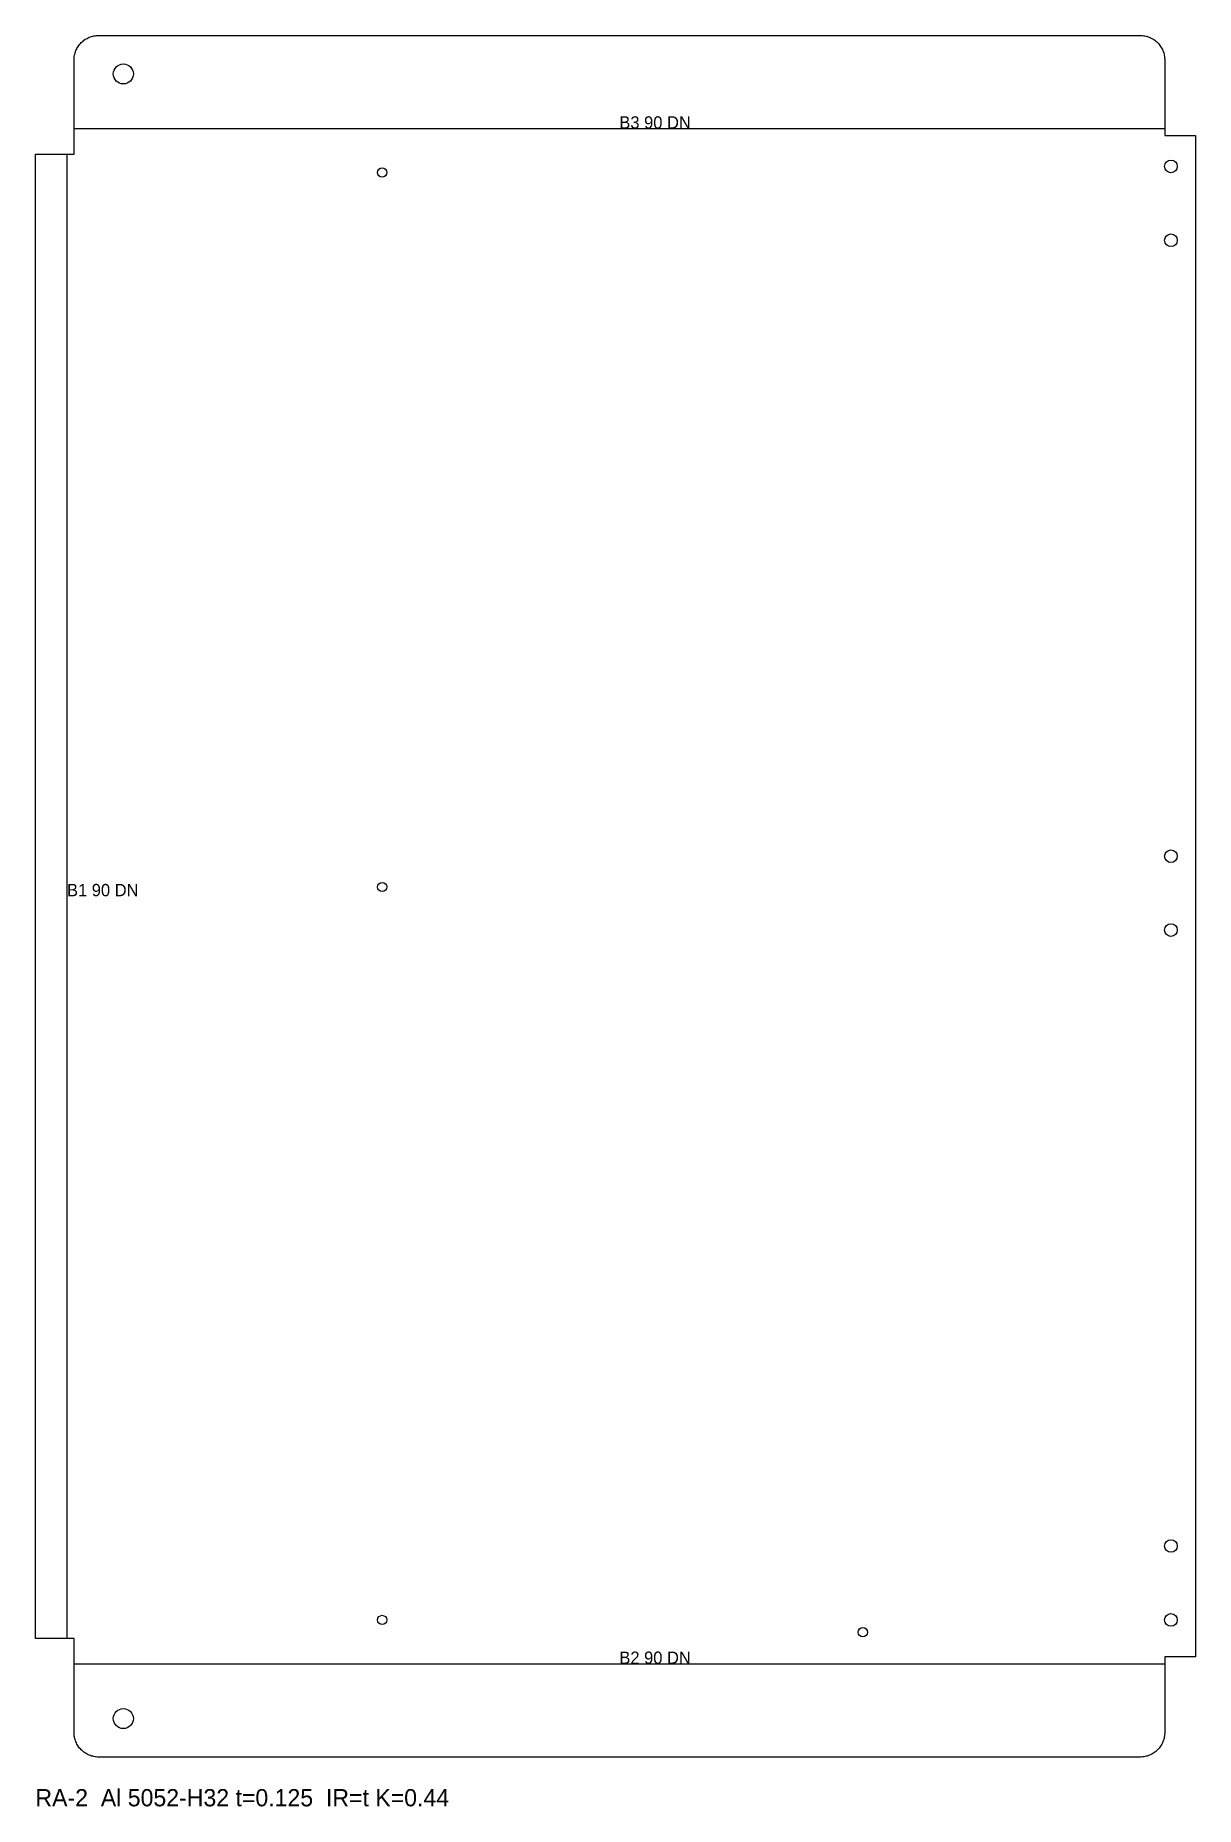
# Model space of a CAD drawing. Header units: inches. Extents: x 0 to 23.5, y -1 to 34.9.
import ezdxf

# ---------------------------------------------------------------- set-up
doc = ezdxf.new("R2010")
doc.units = ezdxf.units.IN
doc.header["$MEASUREMENT"] = 0
for name, color, linetype in [('BEND', 1, 'Continuous'), ('CUT', 7, 'Continuous'), ('TEXT', 3, 'Continuous')]:
    doc.layers.add(name, color=color, linetype=linetype)

msp = doc.modelspace()

# ---------------------------------------------------------------- linework, layer by layer
at = {"layer": 'BEND'}
for p, q in [((0.783, 33.049), (22.908, 33.049)), ((0.641, 2.408), (0.641, 32.533)), ((0.783, 1.891), (22.908, 1.891))]:
    msp.add_line(p, q, dxfattribs=at)
at = {"layer": 'CUT'}
msp.add_lwpolyline([(0, 2.408), (0, 32.533), (0.783, 32.533), (0.783, 34.441), (0.783, 34.465), (0.785, 34.489), (0.788, 34.514), (0.792, 34.538), (0.798, 34.562), (0.804, 34.586), (0.812, 34.609), (0.821, 34.632), (0.831, 34.654), (0.842, 34.676), (0.854, 34.697), (0.867, 34.718), (0.881, 34.738), (0.896, 34.758), (0.912, 34.776), (0.929, 34.794), (0.947, 34.811), (0.966, 34.827), (0.985, 34.842), (1.005, 34.856), (1.026, 34.869), (1.047, 34.881), (1.069, 34.892), (1.091, 34.902), (1.114, 34.911), (1.138, 34.919), (1.161, 34.925), (1.185, 34.931), (1.209, 34.935), (1.234, 34.938), (1.258, 34.94), (1.283, 34.941), (22.408, 34.941), (22.432, 34.94), (22.457, 34.938), (22.481, 34.935), (22.505, 34.931), (22.529, 34.925), (22.553, 34.919), (22.576, 34.911), (22.599, 34.902), (22.622, 34.892), (22.643, 34.881), (22.665, 34.869), (22.686, 34.856), (22.706, 34.842), (22.725, 34.827), (22.744, 34.811), (22.761, 34.794), (22.778, 34.776), (22.794, 34.758), (22.809, 34.738), (22.823, 34.718), (22.837, 34.697), (22.849, 34.676), (22.86, 34.654), (22.87, 34.632), (22.878, 34.609), (22.886, 34.586), (22.893, 34.562), (22.898, 34.538), (22.902, 34.514), (22.905, 34.489), (22.907, 34.465), (22.908, 34.441), (22.908, 32.908), (23.533, 32.908), (23.533, 2.033), (22.908, 2.033), (22.908, 0.5), (22.907, 0.475), (22.905, 0.451), (22.902, 0.427), (22.898, 0.403), (22.893, 0.379), (22.886, 0.355), (22.878, 0.332), (22.87, 0.309), (22.86, 0.286), (22.849, 0.264), (22.837, 0.243), (22.823, 0.222), (22.809, 0.202), (22.794, 0.183), (22.778, 0.164), (22.761, 0.146), (22.744, 0.13), (22.725, 0.114), (22.706, 0.098), (22.686, 0.084), (22.665, 0.071), (22.643, 0.059), (22.622, 0.048), (22.599, 0.038), (22.576, 0.029), (22.553, 0.021), (22.529, 0.015), (22.505, 0.01), (22.481, 0.005), (22.457, 0.002), (22.432, 0.001), (22.408, 0), (1.283, 0), (1.258, 0.001), (1.234, 0.002), (1.209, 0.005), (1.185, 0.01), (1.161, 0.015), (1.138, 0.021), (1.114, 0.029), (1.091, 0.038), (1.069, 0.048), (1.047, 0.059), (1.026, 0.071), (1.005, 0.084), (0.985, 0.098), (0.966, 0.114), (0.947, 0.13), (0.929, 0.146), (0.912, 0.164), (0.896, 0.183), (0.881, 0.202), (0.867, 0.222), (0.854, 0.243), (0.842, 0.264), (0.831, 0.286), (0.821, 0.309), (0.812, 0.332), (0.804, 0.355), (0.798, 0.379), (0.792, 0.403), (0.788, 0.427), (0.785, 0.451), (0.783, 0.475), (0.783, 0.5), (0.783, 2.408)], close=True, dxfattribs=at)
for centre, radius in [((1.783, 34.159), 0.203), ((23.033, 32.283), 0.128), ((7.033, 32.158), 0.0938), ((23.033, 30.783), 0.128), ((23.033, 18.283), 0.128), ((7.033, 17.658), 0.0937), ((23.033, 16.783), 0.128), ((23.033, 4.283), 0.128), ((7.033, 2.783), 0.0938), ((23.033, 2.783), 0.128), ((16.783, 2.533), 0.0938), ((1.783, 0.781), 0.203)]:
    msp.add_circle(centre, radius, dxfattribs=at)

# ---------------------------------------------------------------- texts
at = {"layer": 'TEXT'}
for s, height, p in [('B3 90 DN', 0.25, (11.845, 33.049)), ('B1 90 DN', 0.25, (0.641, 17.47)), ('B2 90 DN', 0.25, (11.845, 1.891)), ('RA-2  Al 5052-H32 t=0.125  IR=t K=0.44', 0.35, (0, -1))]:
    msp.add_text(s, height=height, dxfattribs=at).set_placement(p)

doc.saveas('drawing.dxf')
